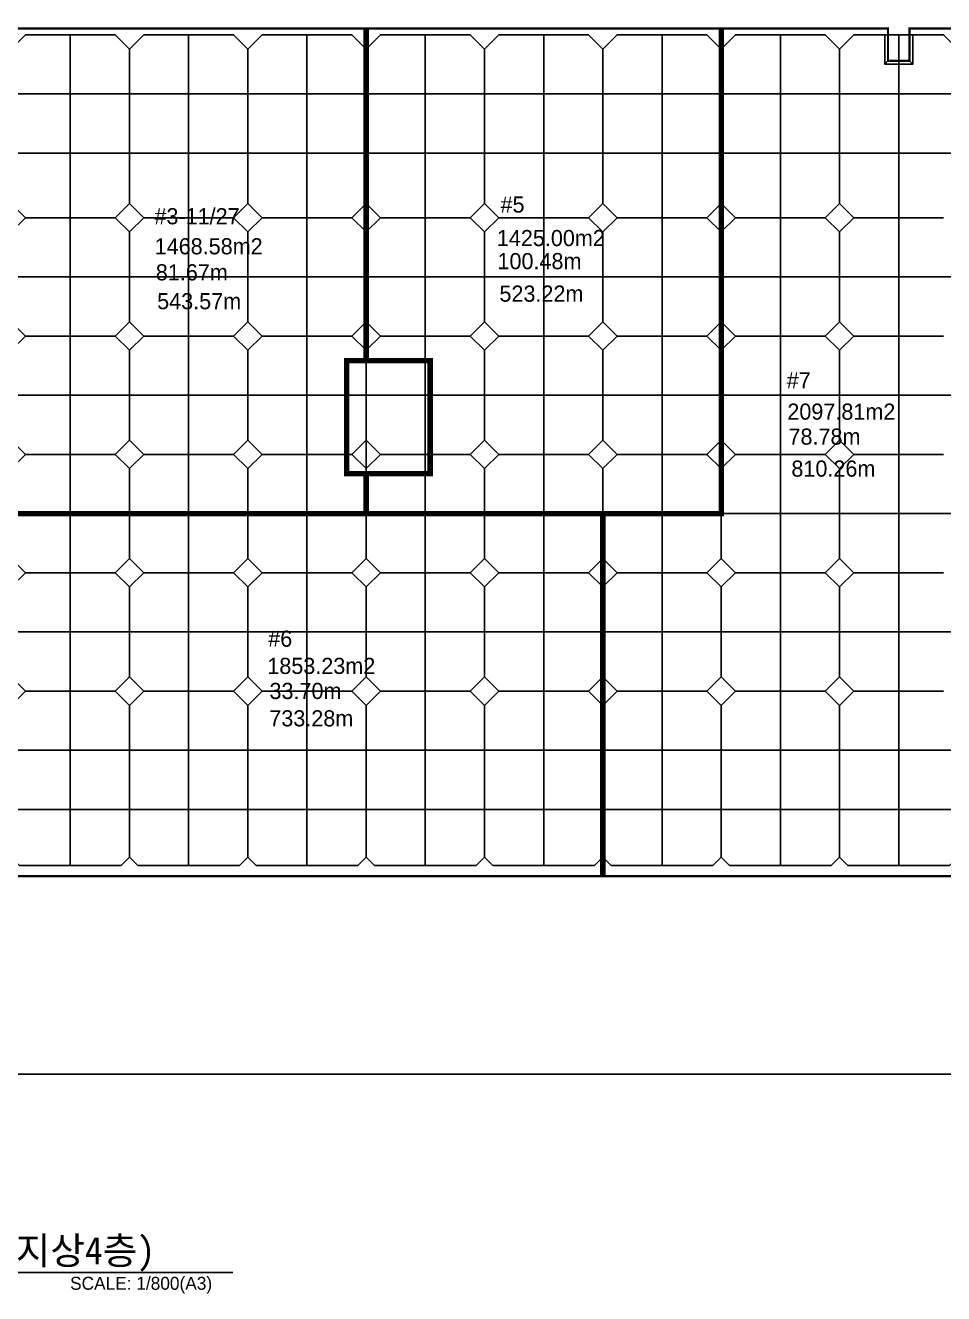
# Model space of a CAD drawing. Header units: millimetres. Extents: x -552870 to 1405794, y -1345622 to 197746.
# Drawn here: x 172054 to 257406, y -905209 to -787336 of the extents above; entities that cross this region are included whole.
import ezdxf
from ezdxf.enums import TextEntityAlignment as Align

# ---------------------------------------------------------------- set-up
doc = ezdxf.new("R2010")
doc.units = ezdxf.units.MM
doc.header["$LTSCALE"] = 1000
doc.header["$MEASUREMENT"] = 0
doc.layers.get('0').update_dxf_attribs({"linetype": 'CONTINUOUS'})
doc.layers.get('Defpoints').update_dxf_attribs({"color": 171, "linetype": 'CONTINUOUS'})
for name, color, linetype in [('SAW-CUT', 6, 'CONTINUOUS'), ('SYM', 7, 'CONTINUOUS'), ('TEXT', 3, 'CONTINUOUS')]:
    doc.layers.add(name, color=color, linetype=linetype)
doc.styles.add('궁서체', font='GungsuhChe.ttf')
doc.styles.add('나눔바른고딕', font='')
doc.styles.get('나눔바른고딕').set_extended_font_data('나눔바른고딕')

msp = doc.modelspace()

# ---------------------------------------------------------------- linework, layer by layer
at = {"color": 1, "ltscale": 10000, "const_width": 500}
for points in [[(170730.1, -832709.5), (203730.1, -832709.5), (203730.1, -829009.5), (201930.1, -829009.5), (201930.1, -818509.5), (203730.1, -818509.5), (203730.1, -816509.5), (203730.1, -787634.5)], [(236730.1, -787634.5), (236730.1, -832709.5), (203730.1, -832714.4)], [(203730.1, -818509.5), (209680.1, -818509.5), (209680.1, -829009.5), (203730.1, -829009.5)], [(225728.7, -832709.5), (225730.1, -866409.5)]]:
    msp.add_lwpolyline(points, dxfattribs=at)
at = {"color": 2, "ltscale": 10000, "const_width": 200}
for points in [[(203730.1, -787634.5), (203730.1, -818509.5), (201930.1, -818509.5), (201930.1, -829009.5), (203730.1, -829009.5), (203730.1, -832709.5), (170730.1, -832709.5), (170730.1, -787634.5), (203730.1, -787634.5)], [(236730.1, -827459.5), (236730.1, -787634.5), (203730.1, -787634.5), (203730.1, -818509.5), (209680.1, -818509.5), (209680.1, -829009.5), (203730.1, -829009.5), (203730.1, -832709.5), (236730.1, -832709.5), (236730.1, -827459.5)], [(258730.1, -866409.5), (225730.1, -866409.5), (225728.2, -832709.5), (236728.7, -832709.5), (236730.1, -787634.5), (252230.1, -787634.5), (252230.1, -790634.5), (254230.1, -790634.5), (254230.1, -787634.5), (258730.1, -787634.5), (258730.1, -866409.5)], [(170730.1, -832719.4), (170730.1, -866409.5), (225730.1, -866409.5), (225730.1, -832709.5), (170730.1, -832719.4), (170730.1, -866409.5)]]:
    msp.add_lwpolyline(points, dxfattribs=at)
at = {"color": 114, "ltscale": 10000, "true_color": 0x139b48}
for points in [[(203730.1, -789533.7), (202405.8, -788209.5), (194054.4, -788209.5), (192730.1, -789533.7), (191405.8, -788209.5), (183054.4, -788209.5), (181730.1, -789533.7), (180405.8, -788209.5), (172054.4, -788209.5), (170730.1, -789533.7), (170730.1, -803885.2), (172054.4, -805209.5), (170730.1, -806533.7), (170730.1, -814885.2), (172054.4, -816209.5), (170730.1, -817533.7), (170730.1, -825885.2), (172054.4, -827209.5), (170730.1, -828533.7), (170730.1, -832709.5)], [(176230.1, -788209.5), (176230.1, -832709.5)], [(187230.1, -788209.5), (187230.1, -832709.5)], [(198230.1, -788209.5), (198230.1, -832709.5)], [(236730.1, -789533.7), (235405.8, -788209.5), (227054.4, -788209.5), (225730.1, -789533.7), (224405.8, -788209.5), (216054.4, -788209.5), (214730.1, -789533.7), (213405.8, -788209.5), (205054.4, -788209.5), (203730.1, -789533.7), (203730.1, -803885.2), (205054.4, -805209.5), (203730.1, -806533.7), (203730.1, -814885.2), (205054.4, -816209.5), (203730.1, -817533.7)], [(209230.1, -788209.5), (209230.1, -832709.5)], [(220230.1, -788209.5), (220230.1, -832709.5)], [(231230.1, -788209.5), (231230.1, -832709.5)], [(238054.4, -827209.5), (236730.1, -825885.2), (236729.2, -817532.8), (238054.4, -816209.5), (236730.1, -814885.2), (236730.1, -806533.7), (238054.4, -805209.5), (236730.1, -803885.2), (236729.6, -789533.7), (238054.4, -788209.5), (246405.8, -788209.5), (247730.1, -789533.7), (249054.4, -788209.5), (251930.1, -788209.5), (251930.1, -790934.5), (254530.1, -790934.5), (254530.1, -788209.5), (257405.8, -788209.5), (258730.1, -789533.7)], [(242230.1, -788209.5), (242230.1, -827209.5)], [(181730.1, -789533.7), (181730.1, -803885.2)], [(192730.1, -789533.7), (192730.1, -803885.2)], [(214730.1, -789533.7), (214730.1, -803885.2)], [(225730.1, -789533.7), (225730.1, -803885.2)], [(247730.1, -789533.7), (247730.1, -803885.2)], [(252230.1, -790634.5), (251930.1, -790934.5)], [(254230.1, -790634.5), (254530.1, -790934.5)], [(253230.1, -790934.5), (253230.1, -827209.5)], [(170730.1, -793709.5), (203730.1, -793709.5)], [(203730.1, -793709.5), (236730.1, -793709.5)], [(236730.1, -793709.5), (258730.1, -793709.5)], [(170730.1, -799209.5), (203730.1, -799209.5)], [(203730.1, -799209.5), (236730.1, -799209.5)], [(258730.1, -799209.5), (236730.1, -799209.5)], [(181730.1, -803885.2), (180405.8, -805209.5), (181730.1, -806533.7), (183054.4, -805209.5), (181730.1, -803885.2)], [(192730.1, -803885.2), (191405.8, -805209.5), (192730.1, -806533.7), (194054.4, -805209.5), (192730.1, -803885.2)], [(203730.1, -803885.2), (202405.8, -805209.5), (203730.1, -806533.7)], [(214730.1, -803885.2), (213405.8, -805209.5), (214730.1, -806533.7), (216054.4, -805209.5), (214730.1, -803885.2)], [(225730.1, -803885.2), (224405.8, -805209.5), (225730.1, -806533.7), (227054.4, -805209.5), (225730.1, -803885.2)], [(236730.1, -803885.2), (235405.8, -805209.5), (236730.1, -806533.7)], [(247730.1, -803885.2), (246405.8, -805209.5), (247730.1, -806533.7), (249054.4, -805209.5), (247730.1, -803885.2)], [(172054.4, -805209.5), (180405.8, -805209.5)], [(183054.4, -805209.5), (191405.8, -805209.5)], [(194054.4, -805209.5), (202405.8, -805209.5)], [(205054.4, -805209.5), (213405.8, -805209.5)], [(216054.4, -805209.5), (224405.8, -805209.5)], [(227054.4, -805209.5), (235405.8, -805209.5)], [(238054.4, -805209.5), (246405.8, -805209.5)], [(249054.4, -805209.5), (257405.8, -805209.5)], [(181730.1, -806533.7), (181730.1, -814885.2)], [(192730.1, -806533.7), (192730.1, -814885.2)], [(214730.1, -806533.7), (214730.1, -814885.2)], [(225730.1, -806533.7), (225730.1, -814885.2)], [(247730.1, -806533.7), (247730.1, -814885.2)], [(170730.1, -810709.5), (203730.1, -810709.5)], [(203730.1, -810709.5), (236730.1, -810709.5)], [(236729.4, -810709.5), (258730.1, -810709.5)], [(181730.1, -814885.2), (180405.8, -816209.5), (181730.1, -817533.7), (183054.4, -816209.5), (181730.1, -814885.2)], [(192730.1, -814885.2), (191405.8, -816209.5), (192730.1, -817533.7), (194054.4, -816209.5), (192730.1, -814885.2)], [(203730.1, -814885.2), (202405.8, -816209.5), (203730.1, -817533.7)], [(214730.1, -814885.2), (213405.8, -816209.5), (214730.1, -817533.7), (216054.4, -816209.5), (214730.1, -814885.2)], [(225730.1, -814885.2), (224405.8, -816209.5), (225730.1, -817533.7), (227054.4, -816209.5), (225730.1, -814885.2)], [(236730.1, -814885.2), (235405.8, -816209.5), (236730.1, -817533.7)], [(247730.1, -814885.2), (246405.8, -816209.5), (247730.1, -817533.7), (249054.4, -816209.5), (247730.1, -814885.2)], [(172054.4, -816209.5), (180405.8, -816209.5)], [(183054.4, -816209.5), (191405.8, -816209.5)], [(194054.4, -816209.5), (202405.8, -816209.5)], [(205054.4, -816209.5), (213405.8, -816209.5)], [(216054.4, -816209.5), (224405.8, -816209.5)], [(227054.4, -816209.5), (235405.8, -816209.5)], [(238054.4, -816209.5), (246405.8, -816209.5)], [(249054.4, -816209.5), (257405.8, -816209.5)], [(181730.1, -817533.7), (181730.1, -825885.2)], [(192730.1, -817533.7), (192730.1, -825885.2)], [(214730.1, -817533.7), (214730.1, -825885.2)], [(225730.1, -817533.7), (225730.1, -825885.2)], [(247730.1, -817533.7), (247730.1, -825885.2)], [(170730.1, -821709.5), (201930.1, -821709.5)], [(209680.1, -821709.5), (236729, -821709.5)], [(236729, -821709.5), (258730.1, -821709.5)], [(181730.1, -825885.2), (180405.8, -827209.5), (181730.1, -828533.7), (183054.4, -827209.5), (181730.1, -825885.2)], [(192730.1, -825885.2), (191405.8, -827209.5), (192730.1, -828533.7), (194054.4, -827209.5), (192730.1, -825885.2)], [(214730.1, -825885.2), (213405.8, -827209.5), (214730.1, -828533.7), (216054.4, -827209.5), (214730.1, -825885.2)], [(225730.1, -825885.2), (224405.8, -827209.5), (225730.1, -828533.7), (227054.4, -827209.5), (225730.1, -825885.2)], [(236730.1, -825885.2), (235405.8, -827209.5), (236730.1, -828533.7)], [(247730.1, -825885.2), (246405.8, -827209.5), (247730.1, -828533.7), (249054.4, -827209.5), (247730.1, -825885.2)], [(172054.4, -827209.5), (180405.8, -827209.5)], [(183054.4, -827209.5), (191405.8, -827209.5)], [(194054.4, -827209.5), (201930.1, -827209.5)], [(209680.1, -827209.5), (213405.8, -827209.5)], [(216054.4, -827209.5), (224405.8, -827209.5)], [(238054.4, -827209.5), (236730.1, -828533.7), (236730.1, -832709.5), (225730.1, -832709.5), (225728.7, -832709.5), (225730.1, -836885.2), (227054.4, -838209.5), (225729, -839532.6), (225730.1, -847885.2), (227054.4, -849209.5), (225729.4, -850533.1), (225730.1, -864635.2), (226504.4, -865409.5), (235955.8, -865409.5), (236730.1, -864635.2), (237504.4, -865409.5), (246955.8, -865409.5), (247730.1, -864635.2), (248504.4, -865409.5), (257955.8, -865409.5), (258730.1, -864635.2)], [(227054.4, -827209.5), (235405.8, -827209.5)], [(238054.4, -827209.5), (246405.8, -827209.5)], [(242230.1, -827209.5), (242230.1, -865409.5)], [(246406.8, -827210.4), (247730.1, -828533.7), (249053.5, -827210.3)], [(249054.4, -827209.5), (257405.8, -827209.5)], [(253230.1, -827209.5), (253230.1, -865409.5)], [(181730.1, -828533.7), (181730.1, -832709.5)], [(192730.1, -828533.7), (192730.1, -832709.5)], [(214730.1, -828533.7), (214730.1, -832709.5)], [(225730.1, -828533.7), (225730.1, -832709.5)], [(247730.1, -828533.7), (247730.1, -836885.2)], [(225730.1, -864635.2), (224955.8, -865409.5), (215504.4, -865409.5), (214730.1, -864635.2), (213955.8, -865409.5), (204504.4, -865409.5), (203730.1, -864635.2), (202955.8, -865409.5), (193504.4, -865409.5), (192730.1, -864635.2), (191955.8, -865409.5), (182504.4, -865409.5), (181730.1, -864635.2), (180955.8, -865409.5), (171504.4, -865409.5), (170730.1, -864635.2), (170730.1, -850533.7), (172054.4, -849209.5), (170730.1, -847885.2), (170730.1, -839533.7), (172054.4, -838209.5), (170730.1, -836885.2), (170730.1, -832709.5), (225730.1, -832709.5)], [(176230.1, -832709.5), (176230.1, -865409.5)], [(181730.1, -832709.5), (181730.1, -836885.2)], [(187230.1, -832709.5), (187230.1, -865409.5)], [(192730.1, -832709.5), (192730.1, -836885.2)], [(198230.1, -832709.5), (198230.1, -865409.5)], [(203730.1, -832709.5), (203730.1, -836885.2)], [(209230.1, -832709.5), (209230.1, -865409.5)], [(214730.1, -832709.5), (214730.1, -836885.2)], [(220230.1, -832709.5), (220230.1, -865409.5)], [(225730.1, -832709.5), (225730.1, -836885.2)], [(231230.1, -832709.5), (231230.1, -865409.5)], [(236728.7, -832709.5), (258730.1, -832709.5)], [(236730.1, -832709.5), (236730.1, -836885.2)], [(181730.1, -836885.2), (180405.8, -838209.5), (181730.1, -839533.7), (183054.4, -838209.5), (181730.1, -836885.2)], [(192730.1, -836885.2), (191405.8, -838209.5), (192730.1, -839533.7), (194054.4, -838209.5), (192730.1, -836885.2)], [(203730.1, -836885.2), (202405.8, -838209.5), (203730.1, -839533.7), (205054.4, -838209.5), (203730.1, -836885.2)], [(214730.1, -836885.2), (213405.8, -838209.5), (214730.1, -839533.7), (216054.4, -838209.5), (214730.1, -836885.2)], [(225730.1, -836885.2), (224405.8, -838209.5), (225730.1, -839533.7)], [(236730.1, -836885.2), (235405.8, -838209.5), (236730.1, -839533.7), (238054.4, -838209.5), (236730.1, -836885.2)], [(247730.1, -836885.2), (246405.8, -838209.5), (247730.1, -839533.7), (249054.4, -838209.5), (247730.1, -836885.2)], [(172054.4, -838209.5), (180405.8, -838209.5)], [(183054.4, -838209.5), (191405.8, -838209.5)], [(194054.4, -838209.5), (202405.8, -838209.5)], [(205054.4, -838209.5), (213405.8, -838209.5)], [(216054.4, -838209.5), (224405.8, -838209.5)], [(227054.4, -838209.5), (235405.8, -838209.5)], [(238054.4, -838209.5), (246405.8, -838209.5)], [(249054.4, -838209.5), (257405.8, -838209.5)], [(181730.1, -839533.7), (181730.1, -847885.2)], [(192730.1, -839533.7), (192730.1, -847885.2)], [(203730.1, -839533.7), (203730.1, -847885.2)], [(214730.1, -839533.7), (214730.1, -847885.2)], [(225730.1, -839533.7), (225730.1, -847885.2)], [(236730.1, -839533.7), (236730.1, -847885.2)], [(247730.1, -839533.7), (247730.1, -847885.2)], [(170730.1, -843709.5), (225729.6, -843709.5)], [(225730.1, -843709.5), (258730.1, -843709.5)], [(181730.1, -847885.2), (180405.8, -849209.5), (181730.1, -850533.7), (183054.4, -849209.5), (181730.1, -847885.2)], [(192730.1, -847885.2), (191405.8, -849209.5), (192730.1, -850533.7), (194054.4, -849209.5), (192730.1, -847885.2)], [(203730.1, -847885.2), (202405.8, -849209.5), (203730.1, -850533.7), (205054.4, -849209.5), (203730.1, -847885.2)], [(214730.1, -847885.2), (213405.8, -849209.5), (214730.1, -850533.7), (216054.4, -849209.5), (214730.1, -847885.2)], [(225730.1, -847885.2), (224405.8, -849209.5), (225730.1, -850533.7)], [(236730.1, -847885.2), (235405.8, -849209.5), (236730.1, -850533.7), (238054.4, -849209.5), (236730.1, -847885.2)], [(247730.1, -847885.2), (246405.8, -849209.5), (247730.1, -850533.7), (249054.4, -849209.5), (247730.1, -847885.2)], [(172054.4, -849209.5), (180405.8, -849209.5)], [(183054.4, -849209.5), (191405.8, -849209.5)], [(194054.4, -849209.5), (202405.8, -849209.5)], [(205054.4, -849209.5), (213405.8, -849209.5)], [(216054.4, -849209.5), (224405.8, -849209.5)], [(227054.4, -849209.5), (235405.8, -849209.5)], [(238054.4, -849209.5), (246405.8, -849209.5)], [(249054.4, -849209.5), (257405.8, -849209.5)], [(181730.1, -850533.7), (181730.1, -864635.2)], [(192730.1, -850533.7), (192730.1, -864635.2)], [(203730.1, -850533.7), (203730.1, -864635.2)], [(214730.1, -850533.7), (214730.1, -864635.2)], [(225730.1, -850533.7), (225730.1, -864635.2)], [(236730.1, -864635.2), (236730.1, -850533.7)], [(247730.1, -850533.7), (247730.1, -864635.2)], [(170730.1, -854709.5), (225729.6, -854709.5)], [(225730.1, -854709.5), (258730.1, -854709.5)], [(170730.1, -860209.5), (225729.8, -860209.5)], [(225730.1, -860209.5), (258730.1, -860209.5)]]:
    msp.add_lwpolyline(points, dxfattribs=at)
at = {"color": 3, "ltscale": 10000}
msp.add_lwpolyline([(203730.1, -787634.5), (203730.1, -832709.5), (236730.1, -832709.5), (236730.1, -787634.5), (203730.1, -787634.5)], dxfattribs=at)
at = {"color": 2, "ltscale": 10000}
for points in [[(203730.1, -787634.5), (203730.1, -818509.5), (209680.1, -818509.5), (209680.1, -829009.5), (203730.1, -829009.5), (203730.1, -832709.5), (236730.1, -832709.5), (236730.1, -787634.5), (203730.1, -787634.5)], [(236730.1, -827459.5), (236730.1, -832709.5), (203730.1, -832709.5), (203730.1, -829009.5), (209680.1, -829009.5), (209680.1, -818509.5), (203730.1, -818509.5), (203730.1, -787634.5), (236730.1, -787634.5), (236728.9, -827447.5)], [(203730.1, -818509.5), (201930.1, -818509.5), (201930.1, -829009.5), (203730.1, -829009.5)], [(203730.1, -818509.5), (209680.1, -818509.5), (209680.1, -829009.5), (203730.1, -829009.5)]]:
    msp.add_lwpolyline(points, dxfattribs=at)
at = {"layer": 'Defpoints', "ltscale": 10000}
msp.add_lwpolyline([(292000, -884821.9), (8000, -884821.9), (8000, -723854.1), (292000, -723854.1)], close=True, dxfattribs=at)
at = {"layer": 'SAW-CUT', "ltscale": 10000}
for p, q in [((172054.4, -788209.5), (180405.8, -788209.5)), ((176230.1, -865409.5), (176230.1, -788209.5)), ((183054.4, -788209.5), (191405.8, -788209.5)), ((187230.1, -865409.5), (187230.1, -788209.5)), ((194054.4, -788209.5), (202405.8, -788209.5)), ((198230.1, -865409.5), (198230.1, -788209.5)), ((205054.4, -788209.5), (213405.8, -788209.5)), ((209230.1, -865409.5), (209230.1, -788209.5)), ((216054.4, -788209.5), (224405.8, -788209.5)), ((220230.1, -865409.5), (220230.1, -788209.5)), ((227054.4, -788209.5), (235405.8, -788209.5)), ((231230.1, -865409.5), (231230.1, -788209.5)), ((238054.4, -788209.5), (246405.8, -788209.5)), ((242230.1, -865409.5), (242230.1, -788209.5)), ((249054.4, -788209.5), (257405.8, -788209.5)), ((253230.1, -865409.5), (253230.1, -788209.5)), ((181730.1, -789533.7), (181730.1, -803885.2)), ((192730.1, -789533.7), (192730.1, -803885.2)), ((203730.1, -789533.7), (203730.1, -803885.2)), ((214730.1, -789533.7), (214730.1, -803885.2)), ((225730.1, -789533.7), (225730.1, -803885.2)), ((236730.1, -789533.7), (236730.1, -803885.2)), ((247730.1, -789533.7), (247730.1, -803885.2)), ((269630.1, -793709.5), (105180.1, -793709.5)), ((269630.1, -799209.5), (105180.1, -799209.5)), ((172054.4, -805209.5), (180405.8, -805209.5)), ((183054.4, -805209.5), (191405.8, -805209.5)), ((194054.4, -805209.5), (202405.8, -805209.5)), ((205054.4, -805209.5), (213405.8, -805209.5)), ((216054.4, -805209.5), (224405.8, -805209.5)), ((227054.4, -805209.5), (235405.8, -805209.5)), ((238054.4, -805209.5), (246405.8, -805209.5)), ((249054.4, -805209.5), (257405.8, -805209.5)), ((181730.1, -806533.7), (181730.1, -814885.2)), ((192730.1, -806533.7), (192730.1, -814885.2)), ((203730.1, -806533.7), (203730.1, -814885.2)), ((214730.1, -806533.7), (214730.1, -814885.2)), ((225730.1, -806533.7), (225730.1, -814885.2)), ((236730.1, -806533.7), (236730.1, -814885.2)), ((247730.1, -806533.7), (247730.1, -814885.2)), ((276255.1, -810709.5), (105180.1, -810709.5)), ((172054.4, -816209.5), (180405.8, -816209.5)), ((183054.4, -816209.5), (191405.8, -816209.5)), ((194054.4, -816209.5), (202405.8, -816209.5)), ((205054.4, -816209.5), (213405.8, -816209.5)), ((216054.4, -816209.5), (224405.8, -816209.5)), ((227054.4, -816209.5), (235405.8, -816209.5)), ((238054.4, -816209.5), (246405.8, -816209.5)), ((249054.4, -816209.5), (257405.8, -816209.5)), ((181730.1, -817533.7), (181730.1, -825885.2)), ((192730.1, -817533.7), (192730.1, -825885.2)), ((203730.1, -817533.7), (203730.1, -825885.2)), ((214730.1, -817533.7), (214730.1, -825885.2)), ((225730.1, -817533.7), (225730.1, -825885.2)), ((236730.1, -817533.7), (236730.1, -825885.2)), ((247730.1, -817533.7), (247730.1, -825885.2)), ((276255.1, -821709.5), (105180.1, -821709.5)), ((172054.4, -827209.5), (180405.8, -827209.5)), ((183054.4, -827209.5), (191405.8, -827209.5)), ((194054.4, -827209.5), (202405.8, -827209.5)), ((205054.4, -827209.5), (213405.8, -827209.5)), ((216054.4, -827209.5), (224405.8, -827209.5)), ((227054.4, -827209.5), (235405.8, -827209.5)), ((238054.4, -827209.5), (246405.8, -827209.5)), ((249054.4, -827209.5), (257405.8, -827209.5)), ((181730.1, -828533.7), (181730.1, -836885.2)), ((192730.1, -828533.7), (192730.1, -836885.2)), ((203730.1, -828533.7), (203730.1, -836885.2)), ((214730.1, -828533.7), (214730.1, -836885.2)), ((225730.1, -828533.7), (225730.1, -836885.2)), ((236730.1, -828533.7), (236730.1, -836885.2)), ((247730.1, -828533.7), (247730.1, -836885.2)), ((276255.1, -832709.5), (105180.1, -832709.5)), ((172054.4, -838209.5), (180405.8, -838209.5)), ((183054.4, -838209.5), (191405.8, -838209.5)), ((194054.4, -838209.5), (202405.8, -838209.5)), ((205054.4, -838209.5), (213405.8, -838209.5)), ((216054.4, -838209.5), (224405.8, -838209.5)), ((227054.4, -838209.5), (235405.8, -838209.5)), ((238054.4, -838209.5), (246405.8, -838209.5)), ((249054.4, -838209.5), (257405.8, -838209.5)), ((181730.1, -839533.7), (181730.1, -847885.2)), ((192730.1, -839533.7), (192730.1, -847885.2)), ((203730.1, -839533.7), (203730.1, -847885.2)), ((214730.1, -839533.7), (214730.1, -847885.2)), ((225730.1, -839533.7), (225730.1, -847885.2)), ((236730.1, -839533.7), (236730.1, -847885.2)), ((247730.1, -839533.7), (247730.1, -847885.2)), ((276255.1, -843709.5), (105180.1, -843709.5)), ((172054.4, -849209.5), (180405.8, -849209.5)), ((183054.4, -849209.5), (191405.8, -849209.5)), ((194054.4, -849209.5), (202405.8, -849209.5)), ((205054.4, -849209.5), (213405.8, -849209.5)), ((216054.4, -849209.5), (224405.8, -849209.5)), ((227054.4, -849209.5), (235405.8, -849209.5)), ((238054.4, -849209.5), (246405.8, -849209.5)), ((249054.4, -849209.5), (257405.8, -849209.5)), ((181730.1, -850533.7), (181730.1, -864635.2)), ((192730.1, -850533.7), (192730.1, -864635.2)), ((203730.1, -850533.7), (203730.1, -864635.2)), ((214730.1, -850533.7), (214730.1, -864635.2)), ((225730.1, -850533.7), (225730.1, -864635.2)), ((236730.1, -850533.7), (236730.1, -864635.2)), ((247730.1, -850533.7), (247730.1, -864635.2)), ((269630.1, -860209.5), (105180.1, -860209.5)), ((171504.4, -865409.5), (180955.8, -865409.5)), ((182504.4, -865409.5), (191955.8, -865409.5)), ((193504.4, -865409.5), (202955.8, -865409.5)), ((204504.4, -865409.5), (213955.8, -865409.5)), ((215504.4, -865409.5), (224955.8, -865409.5)), ((226504.4, -865409.5), (235955.8, -865409.5)), ((237504.4, -865409.5), (246955.8, -865409.5)), ((248504.4, -865409.5), (257955.8, -865409.5))]:
    msp.add_line(p, q, dxfattribs=at)
for points in [[(180405.8, -788209.5), (181730.1, -789533.7), (183054.4, -788209.5)], [(191405.8, -788209.5), (192730.1, -789533.7), (194054.4, -788209.5)], [(202405.8, -788209.5), (203730.1, -789533.7), (205054.4, -788209.5)], [(213405.8, -788209.5), (214730.1, -789533.7), (216054.4, -788209.5)], [(224405.8, -788209.5), (225730.1, -789533.7), (227054.4, -788209.5)], [(235405.8, -788209.5), (236730.1, -789533.7), (238054.4, -788209.5)], [(246405.8, -788209.5), (247730.1, -789533.7), (249054.4, -788209.5)], [(271054.4, -805209.5), (276255.1, -805209.5), (276255.1, -854709.5), (105180.1, -854709.5)], [(182504.4, -865409.5), (181730.1, -864635.2), (180955.8, -865409.5)], [(193504.4, -865409.5), (192730.1, -864635.2), (191955.8, -865409.5)], [(204504.4, -865409.5), (203730.1, -864635.2), (202955.8, -865409.5)], [(215504.4, -865409.5), (214730.1, -864635.2), (213955.8, -865409.5)], [(226504.4, -865409.5), (225730.1, -864635.2), (224955.8, -865409.5)], [(237504.4, -865409.5), (236730.1, -864635.2), (235955.8, -865409.5)], [(248504.4, -865409.5), (247730.1, -864635.2), (246955.8, -865409.5)]]:
    msp.add_lwpolyline(points, dxfattribs=at)
for points in [[(181730.1, -803885.2), (180405.8, -805209.5), (181730.1, -806533.7), (183054.4, -805209.5)], [(192730.1, -803885.2), (191405.8, -805209.5), (192730.1, -806533.7), (194054.4, -805209.5)], [(203730.1, -803885.2), (202405.8, -805209.5), (203730.1, -806533.7), (205054.4, -805209.5)], [(214730.1, -803885.2), (213405.8, -805209.5), (214730.1, -806533.7), (216054.4, -805209.5)], [(225730.1, -803885.2), (224405.8, -805209.5), (225730.1, -806533.7), (227054.4, -805209.5)], [(236730.1, -803885.2), (235405.8, -805209.5), (236730.1, -806533.7), (238054.4, -805209.5)], [(247730.1, -803885.2), (246405.8, -805209.5), (247730.1, -806533.7), (249054.4, -805209.5)], [(181730.1, -814885.2), (180405.8, -816209.5), (181730.1, -817533.7), (183054.4, -816209.5)], [(192730.1, -814885.2), (191405.8, -816209.5), (192730.1, -817533.7), (194054.4, -816209.5)], [(203730.1, -814885.2), (202405.8, -816209.5), (203730.1, -817533.7), (205054.4, -816209.5)], [(214730.1, -814885.2), (213405.8, -816209.5), (214730.1, -817533.7), (216054.4, -816209.5)], [(225730.1, -814885.2), (224405.8, -816209.5), (225730.1, -817533.7), (227054.4, -816209.5)], [(236730.1, -814885.2), (235405.8, -816209.5), (236730.1, -817533.7), (238054.4, -816209.5)], [(247730.1, -814885.2), (246405.8, -816209.5), (247730.1, -817533.7), (249054.4, -816209.5)], [(181730.1, -825885.2), (180405.8, -827209.5), (181730.1, -828533.7), (183054.4, -827209.5)], [(192730.1, -825885.2), (191405.8, -827209.5), (192730.1, -828533.7), (194054.4, -827209.5)], [(203730.1, -825885.2), (202405.8, -827209.5), (203730.1, -828533.7), (205054.4, -827209.5)], [(214730.1, -825885.2), (213405.8, -827209.5), (214730.1, -828533.7), (216054.4, -827209.5)], [(225730.1, -825885.2), (224405.8, -827209.5), (225730.1, -828533.7), (227054.4, -827209.5)], [(236730.1, -825885.2), (235405.8, -827209.5), (236730.1, -828533.7), (238054.4, -827209.5)], [(247730.1, -825885.2), (246405.8, -827209.5), (247730.1, -828533.7), (249054.4, -827209.5)], [(181730.1, -836885.2), (180405.8, -838209.5), (181730.1, -839533.7), (183054.4, -838209.5)], [(192730.1, -836885.2), (191405.8, -838209.5), (192730.1, -839533.7), (194054.4, -838209.5)], [(203730.1, -836885.2), (202405.8, -838209.5), (203730.1, -839533.7), (205054.4, -838209.5)], [(214730.1, -836885.2), (213405.8, -838209.5), (214730.1, -839533.7), (216054.4, -838209.5)], [(225730.1, -836885.2), (224405.8, -838209.5), (225730.1, -839533.7), (227054.4, -838209.5)], [(236730.1, -836885.2), (235405.8, -838209.5), (236730.1, -839533.7), (238054.4, -838209.5)], [(247730.1, -836885.2), (246405.8, -838209.5), (247730.1, -839533.7), (249054.4, -838209.5)], [(181730.1, -847885.2), (180405.8, -849209.5), (181730.1, -850533.7), (183054.4, -849209.5)], [(192730.1, -847885.2), (191405.8, -849209.5), (192730.1, -850533.7), (194054.4, -849209.5)], [(203730.1, -847885.2), (202405.8, -849209.5), (203730.1, -850533.7), (205054.4, -849209.5)], [(214730.1, -847885.2), (213405.8, -849209.5), (214730.1, -850533.7), (216054.4, -849209.5)], [(225730.1, -847885.2), (224405.8, -849209.5), (225730.1, -850533.7), (227054.4, -849209.5)], [(236730.1, -847885.2), (235405.8, -849209.5), (236730.1, -850533.7), (238054.4, -849209.5)], [(247730.1, -847885.2), (246405.8, -849209.5), (247730.1, -850533.7), (249054.4, -849209.5)]]:
    msp.add_lwpolyline(points, close=True, dxfattribs=at)
at = {"layer": 'SYM'}
msp.add_line((124168, -903260.4), (191347.2, -903260.4), dxfattribs=at)

# ---------------------------------------------------------------- texts
at = {"ltscale": 10000, "style": '나눔바른고딕'}
for s, p in [('#5', (216218.7, -804738.9)), ('#3-11/27', (184050, -805825.6)), ('#7', (242815.8, -821083.9)), ('#6', (194626.7, -845085.3))]:
    msp.add_text(s, height=1500, dxfattribs=at).set_placement(p)
at = {"color": 2, "ltscale": 10000, "style": '나눔바른고딕'}
for s, p in [('1468.58m2 ', (184073.3, -808616.6)), ('1425.00m2 ', (215877.9, -807853.3)), ('2097.81m2 ', (242879.3, -823984.2)), ('1853.23m2 ', (194541.4, -847616.4))]:
    msp.add_text(s, height=1500, dxfattribs=at).set_placement(p)
at = {"color": 1, "ltscale": 10000, "style": '나눔바른고딕'}
for s, p in [('100.48m', (215937.6, -809997.5)), ('81.67m', (184180.4, -811037.4)), ('78.78m', (242986.3, -826305.3)), ('33.70m', (194743.8, -849945.1))]:
    msp.add_text(s, height=1500, dxfattribs=at).set_placement(p)
at = {"color": 114, "ltscale": 10000, "true_color": 0x139b48, "style": '나눔바른고딕'}
for s, p in [('523.22m', (216118.2, -813019.7)), ('543.57m', (184304.8, -813718.5)), ('810.26m', (243255.2, -829279.5)), ('733.28m', (194727.8, -852488.5))]:
    msp.add_text(s, height=1500, dxfattribs=at).set_placement(p)
at = {"layer": 'TEXT', "style": '궁서체'}
msp.add_text('SAW-CUT 계획평면도(지상4층)', height=2560, dxfattribs=at).set_placement((140213, -902484.7))
at = {"layer": 'TEXT', "style": '나눔바른고딕'}
msp.add_text('SCALE: 1/800(A3)', height=1200, dxfattribs=at).set_placement((189413.2, -903648.3), align=Align.TOP_RIGHT)

doc.saveas('drawing.dxf')
